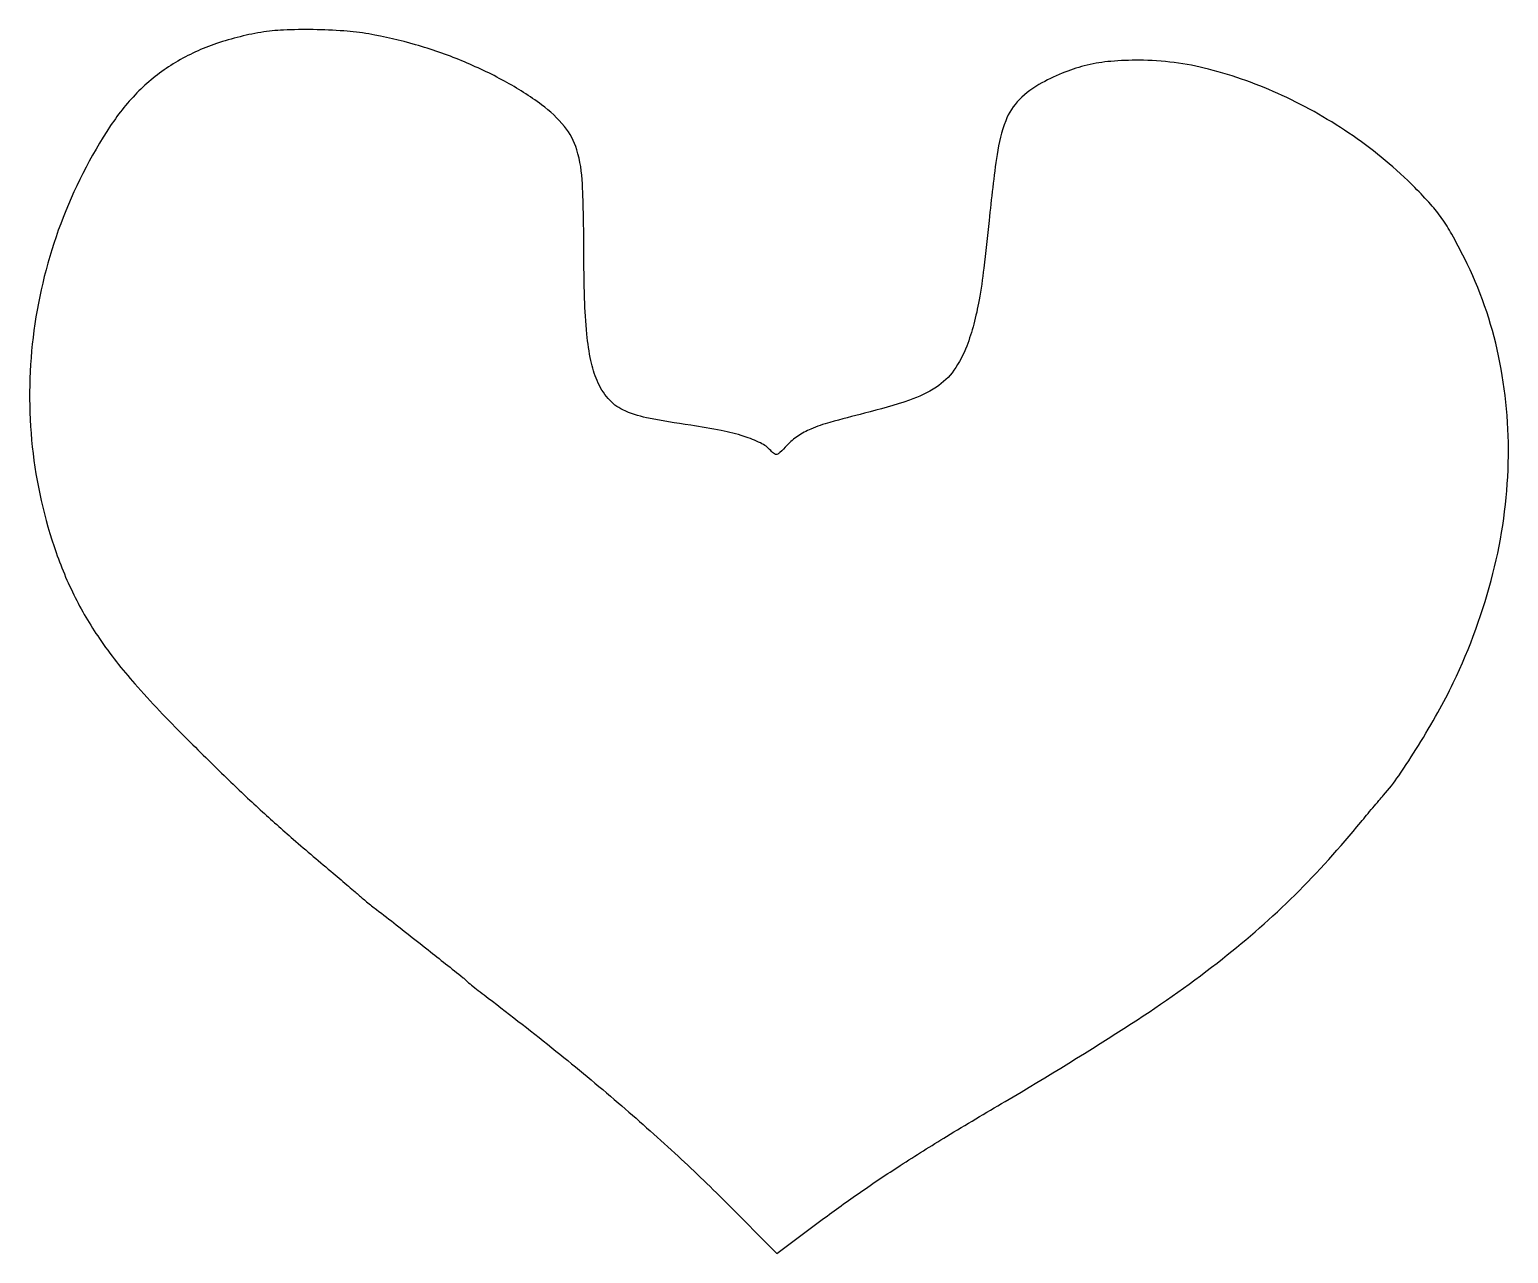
# Model space of a CAD drawing. Extents: x 0 to 464, y 0 to 384.
import ezdxf

# ---------------------------------------------------------------- set-up
doc = ezdxf.new("R2010")
doc.units = 0

msp = doc.modelspace()

# ---------------------------------------------------------------- linework, layer by layer
msp.add_lwpolyline([(72.830856, 382.976845, 0.042611), (58.01497, 379.156689, 0.054454), (45.307155, 373.075727, 0.056588), (34.591524, 364.618026, 0.051924), (25.692086, 353.742774, 0.056012), (10.0598, 322.979934, 0.056222), (1.669869, 289.553441, 0.056494), (0.958894, 255.248543, 0.057622), (7.972842, 221.893705, 0.033463), (14.186059, 206.747441, 0.036546), (22.211119, 193.026989, 0.030914), (33.291063, 178.871121, 0.015181), (49, 162.219532, 0.003364), (62.122924, 149.303996, 0.00688), (72.621108, 139.386828, 0.007322), (82.960016, 130.161469, 0.004397), (95.487429, 119.5, -0.001474), (97.925027, 117.449932, -0.001562), (100.303573, 115.424743, -0.001488), (102.341511, 113.668005, -0.00716), (103.484148, 112.64806, 0.010554), (104.499119, 111.754377, 0.004128), (105.935969, 110.562259, 0.004084), (107.512285, 109.297553, 0.00507), (109, 108.14806, -0.00437), (115.224269, 103.35274, -0.001118), (125.211905, 95.481847, -0.000187), (136.182025, 86.790171, -0.054968), (137, 85.980606, 0.053154), (137.40133, 85.580517, 0.001569), (139.264705, 84.09054, 0.003123), (141.477822, 82.354704, 0.002147), (144.007508, 80.413289, -0.006727), (165.249095, 63.800009, -0.0081), (184.742568, 47.599917, -0.008638), (202.493766, 31.814009, -0.010608), (218.488304, 16.448094), (234.502585, 0.396188), (248.729755, 11.003871, -0.00864), (260.680856, 19.597285, -0.008124), (273.166893, 27.955004, -0.00688), (287.689687, 37.057244, -0.003603), (306, 48.005518, 0.010145), (345.631783, 72.412097, 0.023327), (374.155023, 92.728475, 0.028742), (396.760329, 112.676435, 0.026783), (417.5, 135.539327, -0.0026), (419.259617, 137.678342, -0.00188), (421.242317, 140.044999, -0.001898), (423.143386, 142.279699, -0.004131), (424.622782, 143.976824, 0.031855), (429.353102, 150.05248, 0.010556), (435.515802, 159.526082, 0.010786), (441.640733, 169.883216, 0.016383), (446.467266, 179.160504, 0.049628), (458.888055, 213.423299, 0.055706), (463.686221, 248.148024, 0.058347), (460.645934, 281.631632, 0.064894), (449.929626, 312.245314, 0.009478), (445.993033, 319.710295, 0.02688), (442.877515, 324.701965, 0.029598), (439.418018, 329.060463, 0.013664), (434.442529, 334.3225, 0.045135), (415.063011, 350.508508, 0.043261), (392.826168, 363.216002, 0.045074), (369.777707, 371.437011, 0.062115), (348, 374.250062, 0.022582), (339.187893, 373.89062, 0.035728), (331.724546, 372.706472, 0.037512), (324.771984, 370.527076, 0.028493), (317.528233, 367.15462, 0.074283), (310.459536, 361.880797, 0.104204), (306.197524, 355.287559, 0.056884), (303.476276, 344.742612, 0.009561), (300.980112, 324.003769, -0.004507), (299.335546, 309.069652, -0.01429), (297.860306, 299.125025, -0.020622), (296.190155, 291.552765, -0.025449), (293.990783, 284.668038, -0.064991), (289.948736, 277.088091, -0.092631), (284.46594, 271.81013, -0.06533), (276.022643, 267.719504, -0.018595), (262, 263.634075, 0.006216), (251.127584, 260.756376, 0.030232), (245.10202, 258.681537, 0.051857), (241.060594, 256.496271, 0.05389), (237.612291, 253.550386, -0.008369), (235.448674, 251.331875, -0.117617), (234.504819, 250.757045, -0.244167), (233.697506, 250.892381, -0.04758), (232.57239, 251.92001, 0.095279), (229.373733, 254.327749, 0.037104), (224.213419, 256.39538, 0.028041), (217.073104, 258.225079, 0.012498), (207.5, 259.866289, -0.012353), (193.653742, 262.235965, -0.062726), (186.238299, 264.689197, -0.106459), (181.629427, 268.243332, -0.074217), (178.164997, 273.848389, -0.0515), (176.20961, 280.113138, -0.024629), (174.944875, 288.459523, -0.018081), (174.220465, 299.591852, -0.007206), (174, 314.8887, 0.010496), (173.567677, 335.481615, 0.060583), (171.803525, 346.208701, 0.102554), (167.935597, 353.488178, 0.060425), (160.749611, 360.281136, 0.034479), (149.146337, 367.680166, 0.027413), (135.726134, 374.062416, 0.026724), (121.285189, 379.100391, 0.028048), (106.61901, 382.474877, 0.024924), (98.802175, 383.419276, 0.013886), (89.216907, 383.828104, 0.013832), (79.849233, 383.708132, 0.031687)], format="xyb", close=True)

doc.saveas('drawing.dxf')
